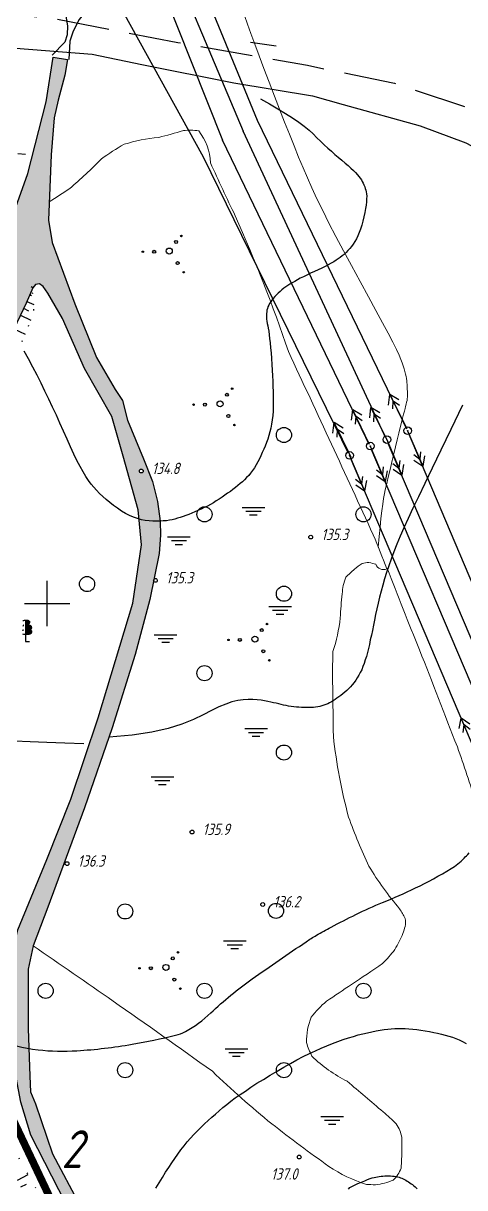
# Model space of a CAD drawing. Header units: millimetres. Extents: x 0 to 841, y 0 to 594.
# Drawn here: x 638.7 to 681, y 351.2 to 463 of the extents above; entities that cross this region are included whole.
import ezdxf
from ezdxf.lldxf.tags import DXFTag

# ---------------------------------------------------------------- set-up
doc = ezdxf.new("R2010")
doc.units = ezdxf.units.MM
doc.set_wipeout_variables(frame=1)
doc.linetypes.add('AHIDDEN4', pattern=[7, 5, -2])
doc.linetypes.add('KONTUR', pattern=[1.5, 0, -1.5])
for name, color, linetype in [('00_доповнення_топоплан', 7, 'Continuous'), ('01_Земельний_відвід', 7, 'Continuous'), ('01_Земельний_відвід_існуючий', 7, 'Continuous'), ('01_Річка', 7, 'Continuous'), ('58', 7, 'Continuous'), ('CONT-MNR', 7, 'Continuous'), ('кресты', 7, 'Continuous'), ('НАДЗЕМКА', 7, 'Continuous'), ('РЕЛЬЕФ', 7, 'Continuous')]:
    doc.layers.add(name, color=color, linetype=linetype)
doc.styles.add('Такие дела', font='GOST_A.TTF', dxfattribs={"oblique": 15})
tags = doc.linetypes.add('New Line8', pattern=[0.5, 0.2, -0.3]).pattern_tags.tags
tags[6:7] = [DXFTag(74, 4), DXFTag(75, 0), DXFTag(340, '0'), DXFTag(46, 1.0), DXFTag(50, 0.0), DXFTag(44, 0.0), DXFTag(45, 0.0)]
tags[4:5] = [DXFTag(74, 4), DXFTag(75, 0), DXFTag(340, '0'), DXFTag(46, 1.0), DXFTag(50, 0.0), DXFTag(44, 0.0), DXFTag(45, 0.0)]

# ---------------------------------------------------------------- blocks, each defined once
blk = doc.blocks.new('115_3')
at = {"color": 0, "linetype": 'Continuous'}
for p, q in [((0, 0), (5.1, 0)), ((3.22, 0.49), (4.1, 0)), ((3.22, -0.49), (4.1, 0)), ((3.91, 0.76), (5.1, 0)), ((3.91, -0.76), (5.1, 0))]:
    blk.add_line(p, q, dxfattribs=at)
blk = doc.blocks.new('108')
at = {"color": 0, "linetype": 'Continuous', "lineweight": 0}
blk.add_wipeout([(0.51, -0.12), (0.52, -0.06), (0.52, -0.01), (0.52, 0.05), (0.51, 0.1), (0.5, 0.15), (0.48, 0.2), (0.45, 0.25), (0.42, 0.3), (0.39, 0.34), (0.35, 0.38), (0.31, 0.42), (0.26, 0.45), (0.22, 0.47), (0.17, 0.49), (0.11, 0.51), (0.06, 0.52), (0.01, 0.52), (-0.05, 0.52), (-0.1, 0.51), (-0.15, 0.5), (-0.21, 0.48), (-0.25, 0.45), (-0.3, 0.42), (-0.34, 0.39), (-0.38, 0.35), (-0.42, 0.31), (-0.45, 0.26), (-0.47, 0.22), (-0.49, 0.17), (-0.51, 0.11), (-0.52, 0.06), (-0.52, 0.01), (-0.52, -0.05), (-0.51, -0.1), (-0.5, -0.15), (-0.48, -0.21), (-0.45, -0.25), (-0.42, -0.3), (-0.39, -0.34), (-0.35, -0.38), (-0.31, -0.42), (-0.27, -0.45), (-0.22, -0.47), (-0.17, -0.49), (-0.12, -0.51), (-0.06, -0.52), (-0.01, -0.52), (0.05, -0.52), (0.1, -0.51), (0.15, -0.5), (0.2, -0.48), (0.25, -0.45), (0.3, -0.42), (0.34, -0.39), (0.38, -0.35), (0.42, -0.31), (0.45, -0.27), (0.47, -0.22), (0.49, -0.17)], dxfattribs=at)
at = {"linetype": 'Continuous'}
h = blk.add_hatch(color=0, dxfattribs=at)
edge = h.paths.add_edge_path()
edge.add_arc((0, 0), 0.0196, 0, 360)
at = {"color": 0, "linetype": 'Continuous'}
for radius in [0.5, 0.0196]:
    blk.add_circle((0, 0), radius, dxfattribs=at)
blk = doc.blocks.new('372')
blk.add_circle((0, 0), 1)
blk = doc.blocks.new('395_2')
at = {"linetype": 'Continuous'}
h = blk.add_hatch(color=0, dxfattribs=at)
h.paths.add_polyline_path([(-3.4, -0.1, 1), (-3.6, -0.1, 1)])
h.paths.add_polyline_path([(-2.2, -0.1, 1), (-1.8, -0.1, 1)])
h.paths.add_polyline_path([(1.1, 1.2, 1), (0.7, 1.2, 1)])
h.paths.add_polyline_path([(1.7, 2, 1), (1.5, 2, 1)])
h.paths.add_polyline_path([(0.9, -1.6, 1), (1.3, -1.6, 1)])
h.paths.add_polyline_path([(2, -2.8, 1), (1.8, -2.8, 1)])
at = {"color": 0, "linetype": 'Continuous'}
for centre, radius in [((1.6, 2), 0.1), ((-3.5, -0.1), 0.1), ((-2, -0.1), 0.2), ((0, 0), 0.4), ((0.9, 1.2), 0.2), ((1.1, -1.6), 0.2), ((1.9, -2.8), 0.1)]:
    blk.add_circle(centre, radius, dxfattribs=at)

msp = doc.modelspace()

# ---------------------------------------------------------------- hatches: boundary and pattern name
at = {"layer": '00_доповнення_топоплан', "linetype": 'Continuous', "lineweight": -3}
h = msp.add_hatch(color=7, dxfattribs=at)
h.dxf.hatch_style = 1
h.paths.add_polyline_path([(639.47, 404.99, 0.052927), (639.46, 405.08, 0.070495), (639.43, 405.16, 0.095991), (639.38, 405.21, 0.063156), (639.32, 405.25, 0.039446), (639.22, 405.28, 0.087595), (639.13, 405.29, -0.167512), (639.08, 405.3, -0.940928), (639.11, 405.35, 0.321731), (639.21, 405.37, 0.059075), (639.25, 405.42, 0.054458), (639.28, 405.49, 0.083272), (639.3, 405.57, 0.144547), (639.28, 405.62, 0.080422), (639.26, 405.64, 0.029237), (639.19, 405.69, 0.063995), (639.11, 405.73, 0.058731), (639.01, 405.74, 0.000244), (638.91, 405.73), (638.91, 404.36, 0.002422), (638.93, 404.36, 0.006023), (639.04, 404.36, 0.007747), (639.12, 404.36, 0.032215), (639.16, 404.36, 0.013123), (639.27, 404.38, 0.062864), (639.37, 404.42, 0.085382), (639.43, 404.46, 0.103109), (639.46, 404.51, 0.054664), (639.49, 404.62, 0.041459), (639.49, 404.69, 0.184526), (639.48, 404.71, 0.197321), (639.43, 404.73, -0.086325), (639.3, 404.76, -0.008895), (639.2, 404.8, -0.039076), (639.18, 404.81, -1.30317), (639.24, 404.87, 0.365625), (639.35, 404.82, 0.044716), (639.4, 404.84, 0.072962), (639.43, 404.87, 0.076092), (639.45, 404.89, 0.053348), (639.46, 404.94, 0.07785)])
at = {"layer": '00_доповнення_топоплан', "linetype": 'Continuous', "lineweight": 50}
h = msp.add_hatch(color=4, dxfattribs=at)
h.paths.add_polyline_path([(618.25, 398.89), (616.51, 396.01), (618.3, 392.72), (619.35, 394.72), (619.81, 395.6)])
h.paths.add_polyline_path([(639.24, 364.6, -0.029448), (637.5, 364.99), (637.67, 363.52), (638.46, 359.46), (639.42, 356.28), (642.77, 349.74), (645.32, 344.64), (650.01, 335.68), (652.64, 330.45), (653.71, 329.12), (654.26, 328.7), (654.4, 328.8), (654.43, 329.16), (654.27, 329.56), (653.79, 330.7), (652.65, 333.39), (651.31, 336.1), (647.78, 342.63), (644.16, 349.52), (641.5, 354.49), (639.86, 359.3), (639.38, 360.45), (639.33, 361.94)])
at = {"layer": '01_Річка', "linetype": 'Continuous', "lineweight": -3, "true_color": 0xf0ffff}
h = msp.add_hatch(color=7, dxfattribs=at)
h.dxf.hatch_style = 1
h.paths.add_polyline_path([(641.46, 441.98), (641.1, 444.13), (641.37, 450.42), (641.65, 453.95), (642.04, 455.64), (642.68, 458.06), (642.92, 459.57), (641.57, 459.79), (640.89, 455.48), (639.12, 448.63), (636.87, 442.24), (633.55, 434.75), (630.3, 426.31), (626.37, 416.18), (623.37, 408.93), (619.55, 401.03), (618.25, 398.89), (619.81, 395.6), (623.98, 403.54), (628.99, 414.42), (632.16, 421.86), (638.96, 436.18), (639.62, 437.65), (639.85, 437.96), (640.23, 438.01), (640.59, 437.75), (641.06, 437.12), (642.44, 434.7), (644.57, 429.9), (647.17, 425.3), (648.28, 421.48), (649.71, 416.34), (650.04, 412.96), (649.19, 407.38), (645.87, 396.35), (643.26, 388.56), (640.95, 382.76), (638.17, 376.01), (637.65, 374.05), (637.26, 369.05), (637.26, 366.97), (637.5, 364.99, 0.029448), (639.24, 364.6), (639.17, 366.52), (639.16, 372.24), (639.65, 374.47), (641.03, 378.18), (644.56, 387.71), (647.23, 395.4), (649.41, 402.44), (650.82, 407.73), (651.73, 412.13), (651.84, 413.9), (651.83, 415.25), (651.58, 417.14), (651.08, 419.03), (650.24, 421.22), (648.68, 424.92), (648.21, 426.81), (647.52, 427.89), (645.71, 430.94), (643.63, 436.09)])
h.paths.add_polyline_path([(650.2, 420.05, -1), (649.83, 420.05, -1)], flags=16)
h = msp.add_hatch(color=7, dxfattribs=at)
h.dxf.hatch_style = 1
h.paths.add_polyline_path([(641.46, 441.98), (641.1, 444.13), (641.37, 450.42), (641.65, 453.95), (642.04, 455.64), (642.68, 458.06), (642.92, 459.57), (641.57, 459.79), (640.89, 455.48), (639.12, 448.63), (636.87, 442.24), (633.55, 434.75), (630.3, 426.31), (626.37, 416.18), (623.37, 408.93), (619.55, 401.03), (618.25, 398.89), (619.81, 395.6), (623.98, 403.54), (628.99, 414.42), (632.16, 421.86), (638.96, 436.18), (639.62, 437.65), (639.85, 437.96), (640.23, 438.01), (640.59, 437.75), (641.06, 437.12), (642.44, 434.7), (644.57, 429.9), (647.17, 425.3), (648.28, 421.48), (649.71, 416.34), (650.04, 412.96), (649.19, 407.38), (645.87, 396.35), (643.26, 388.56), (640.95, 382.76), (638.17, 376.01), (637.65, 374.05), (637.26, 369.05), (637.26, 366.97), (637.5, 364.99, 0.029448), (639.24, 364.6), (639.17, 366.52), (639.16, 372.24), (639.65, 374.47), (641.03, 378.18), (644.56, 387.71), (647.23, 395.4), (649.41, 402.44), (650.82, 407.73), (651.73, 412.13), (651.84, 413.9), (651.83, 415.25), (651.58, 417.14), (651.08, 419.03), (650.24, 421.22), (648.68, 424.92), (648.21, 426.81), (647.52, 427.89), (645.71, 430.94), (643.63, 436.09)])
h.paths.add_polyline_path([(650.2, 420.05, -1), (649.83, 420.05, -1)], flags=16)
h = msp.add_hatch(color=7, dxfattribs=at)
h.dxf.hatch_style = 1
h.paths.add_polyline_path([(618.25, 398.89), (616.51, 396.01), (618.3, 392.72), (619.35, 394.72), (619.81, 395.6)])
h.paths.add_polyline_path([(639.24, 364.6, -0.029448), (637.5, 364.99), (637.67, 363.52), (638.46, 359.46), (639.42, 356.28), (642.77, 349.74), (645.32, 344.64), (650.01, 335.68), (652.64, 330.45), (653.71, 329.12), (654.26, 328.7), (654.4, 328.8), (654.43, 329.16), (654.27, 329.56), (653.79, 330.7), (652.65, 333.39), (651.31, 336.1), (647.78, 342.63), (644.16, 349.52), (641.5, 354.49), (639.86, 359.3), (639.38, 360.45), (639.33, 361.94)])

# ---------------------------------------------------------------- linework, layer by layer
at = {"linetype": 'Continuous', "flags": 128}
for points in [[(710.22, 310.84), (699.64, 342.98), (693.85, 367.12), (687.95, 394.77), (675.56, 423.94), (661.16, 453.71)], [(706.26, 309.89), (695.89, 341.93), (690.06, 366.26), (684.23, 393.6), (671.99, 422.41), (657.79, 451.82)], [(708.14, 310.39), (697.54, 342.39), (691.72, 366.64), (685.86, 394.11), (673.55, 423.08), (659.78, 452.69)], [(704.41, 309.25), (693.8, 341.34), (687.93, 365.78), (682.14, 392.94), (669.98, 421.55), (655.99, 450.17)]]:
    msp.add_lwpolyline(points, dxfattribs=at)
at = {"layer": '00_доповнення_топоплан', "color": 7, "linetype": 'Continuous', "lineweight": -3}
for p, q in [((639.62, 437.65), (639.46, 437.72)), ((639.03, 436.32), (639.69, 436.03)), ((638.41, 435.01), (639.41, 434.53)), ((637.78, 433.7), (638.88, 433.18)), ((638.13, 351.97), (639.17, 352.5))]:
    msp.add_line(p, q, dxfattribs=at)
at = {"layer": '00_доповнення_топоплан', "linetype": 'Continuous'}
for p, q in [((639.33, 436.99), (639.49, 436.91)), ((638.72, 435.67), (639.2, 435.44)), ((638.46, 351.32), (638.99, 351.59))]:
    msp.add_line(p, q, dxfattribs=at)
at = {"layer": '00_доповнення_топоплан', "color": 3}
for p, q in [((659.68, 416.56), (661.86, 416.56)), ((660.05, 416.2), (661.5, 416.2)), ((660.41, 415.83), (661.13, 415.83)), ((652.53, 413.74), (654.71, 413.74)), ((652.9, 413.38), (654.35, 413.38)), ((653.26, 413.01), (653.98, 413.01)), ((662.25, 407.05), (664.42, 407.05)), ((662.61, 406.68), (664.06, 406.68)), ((662.97, 406.32), (663.7, 406.32)), ((651.26, 404.34), (653.43, 404.34)), ((651.62, 403.98), (653.07, 403.98)), ((651.98, 403.61), (652.71, 403.61)), ((659.94, 395.32), (662.12, 395.32)), ((660.3, 394.96), (661.75, 394.96)), ((660.66, 394.6), (661.39, 394.6)), ((650.95, 390.69), (653.12, 390.69)), ((651.31, 390.33), (652.76, 390.33)), ((651.67, 389.97), (652.4, 389.97)), ((657.9, 374.94), (660.07, 374.94)), ((658.26, 374.57), (659.71, 374.57)), ((658.62, 374.21), (659.35, 374.21)), ((658.05, 364.59), (660.23, 364.59)), ((658.42, 364.23), (659.87, 364.23)), ((658.78, 363.87), (659.51, 363.87)), ((667.24, 358.08), (669.42, 358.08)), ((667.6, 357.72), (669.06, 357.72)), ((667.97, 357.35), (668.69, 357.35))]:
    msp.add_line(p, q, dxfattribs=at)
at = {"layer": '00_доповнення_топоплан', "color": 7, "linetype": 'Continuous', "lineweight": -3, "flags": 128}
for points in [[(642.55, 465.43), (642.84, 463.33), (642.93, 462.79), (642.89, 461.94), (642.68, 461.23), (641.47, 459.98)], [(644.79, 464.33), (644.04, 463.39), (643.48, 462.29), (643.16, 461.32), (643.05, 459.55)], [(660.48, 461.21), (662.97, 460.87)], [(636.87, 442.24), (639.12, 448.63), (640.89, 455.48), (641.57, 459.79), (642.92, 459.57), (642.68, 458.06), (642.04, 455.64), (641.65, 453.95), (641.37, 450.42), (641.1, 444.13), (641.46, 441.98), (643.63, 436.09), (645.71, 430.94), (647.52, 427.89), (648.21, 426.81), (648.68, 424.92), (650.24, 421.22), (651.08, 419.03), (651.58, 417.14), (651.83, 415.25), (651.84, 413.9), (651.73, 412.13), (650.82, 407.73), (649.41, 402.44), (647.23, 395.4), (644.56, 387.71), (641.03, 378.18), (639.65, 374.47), (639.16, 372.24), (639.17, 366.52), (639.33, 361.94), (639.38, 360.45), (639.86, 359.3), (641.5, 354.49), (644.16, 349.52)], [(639.62, 437.65), (638.96, 436.18), (632.16, 421.86), (628.99, 414.42), (623.98, 403.54), (619.35, 394.72)], [(642.77, 349.74), (639.42, 356.28), (638.46, 359.46), (637.67, 363.52), (637.26, 366.97), (637.26, 369.05), (637.65, 374.05), (638.17, 376.01), (640.95, 382.76), (643.26, 388.56), (645.87, 396.35), (649.19, 407.38), (650.04, 412.96), (649.71, 416.34), (648.28, 421.48), (647.17, 425.3), (644.57, 429.9), (642.44, 434.7), (641.06, 437.12), (640.59, 437.75), (640.23, 438.01), (639.85, 437.96), (639.62, 437.65)], [(638.91, 405.73), (638.91, 403.68), (639.29, 403.68)]]:
    msp.add_lwpolyline(points, dxfattribs=at)
at = {"layer": '00_доповнення_топоплан', "color": 7, "linetype": 'AHIDDEN4', "flags": 128}
msp.add_lwpolyline([(628.07, 465), (641.68, 463.48), (653.52, 461.19), (665.97, 459), (674.32, 457.28), (682.35, 454.61), (688.75, 451.06), (691.87, 448.57)], dxfattribs=at)
at = {"layer": '00_доповнення_топоплан', "lineweight": 15}
msp.add_lwpolyline([(608.62, 463.76), (623.68, 462.44), (636.32, 460.76), (645.3, 460.07), (650.06, 459.09), (658.89, 457.31), (666.43, 456.07), (669.38, 455.25), (676.78, 453.18), (681.14, 451.56), (686.28, 448.83), (689.71, 446.61)], dxfattribs=at)
at = {"layer": '00_доповнення_топоплан', "color": 30, "linetype": 'Continuous'}
for points in [[(638.18, 450.52), (638.89, 450.47)], [(637.85, 394.15), (639.35, 394.09), (640.95, 394.03), (642.67, 393.95), (644.51, 393.88)], [(651.41, 351.19), (651.73, 351.73), (652.04, 352.24), (652.34, 352.73), (652.64, 353.2), (652.93, 353.64), (653.22, 354.06), (653.51, 354.48), (653.81, 354.88), (654.12, 355.26), (654.43, 355.64), (654.75, 356.01), (655.07, 356.36), (655.4, 356.7), (655.74, 357.04), (656.08, 357.37), (656.42, 357.69), (656.77, 358.01), (657.12, 358.32), (657.48, 358.63), (657.85, 358.94), (658.21, 359.24), (658.6, 359.54), (659.03, 359.86), (659.49, 360.19), (660, 360.53), (660.53, 360.89), (661.11, 361.27), (661.73, 361.65), (662.38, 362.06), (663.04, 362.45), (663.69, 362.83), (664.32, 363.18), (664.94, 363.52), (665.55, 363.83), (666.14, 364.12), (666.72, 364.39), (667.28, 364.64), (667.83, 364.87), (668.36, 365.08), (668.88, 365.28), (669.39, 365.46), (669.88, 365.62), (670.36, 365.77), (670.83, 365.91), (671.28, 366.02), (671.72, 366.13), (672.14, 366.22), (672.54, 366.3), (672.93, 366.37), (673.31, 366.42), (673.66, 366.47), (674, 366.51), (674.33, 366.53), (674.65, 366.54), (674.99, 366.54), (675.34, 366.53), (675.7, 366.51), (676.07, 366.47), (676.46, 366.43), (676.85, 366.37), (677.26, 366.31), (677.67, 366.23), (678.07, 366.15), (678.45, 366.07), (678.83, 365.98), (679.18, 365.88), (679.53, 365.79), (679.86, 365.69), (680.18, 365.58), (680.51, 365.45), (680.84, 365.29), (681.19, 365.09)], [(670.01, 351.28), (670.42, 351.47), (670.8, 351.64), (671.14, 351.79), (671.45, 351.92), (671.72, 352.03), (671.97, 352.12), (672.18, 352.19), (672.35, 352.24), (672.51, 352.27), (672.68, 352.3), (672.85, 352.33), (673.02, 352.35), (673.2, 352.36), (673.38, 352.38), (673.57, 352.38), (673.75, 352.39), (673.94, 352.38), (674.12, 352.37), (674.29, 352.35), (674.45, 352.33), (674.6, 352.3), (674.75, 352.26), (674.89, 352.21), (675.02, 352.16), (675.14, 352.1), (675.27, 352.03), (675.4, 351.97), (675.53, 351.89), (675.66, 351.81), (675.79, 351.72), (675.92, 351.63), (676.05, 351.54), (676.18, 351.44), (676.3, 351.34), (676.4, 351.25), (676.5, 351.15)], [(669.9, 351.1), (670.01, 351.28)]]:
    msp.add_lwpolyline(points, dxfattribs=at)
at = {"layer": '00_доповнення_топоплан', "linetype": 'KONTUR', "flags": 128}
msp.add_lwpolyline([(620.17, 393.48), (623.25, 398.81), (626.88, 405.35), (628.74, 409.5), (629.72, 412.23), (633.28, 420.39), (635.88, 426.24), (638.94, 433.32), (639.7, 435.27), (639.67, 436.75), (639.52, 437.42)], dxfattribs=at)
at = {"layer": '00_доповнення_топоплан', "linetype": 'New Line8', "lineweight": 15}
msp.add_lwpolyline([(673.6, 410.73, 0.00665), (676.72, 402.87, -0.0002), (680.34, 393.56, -0.009501), (682.13, 388.21, -0.022518), (684.24, 378.12, 0.000221), (689.78, 354.3, -0.001082), (693.92, 336.44, 0.029125), (699.06, 321.55, -0.000671), (701.85, 313.19, -0.019166), (703.12, 308.21, 0.021264), (703.57, 306.69, -0.239083), (702.79, 305.82, -0.116197), (699.95, 305.16)], format="xyb", dxfattribs=at)
at = {"layer": '00_доповнення_топоплан', "color": 7, "linetype": 'Continuous', "lineweight": -3, "flags": 128}
for points in [[(638.66, 405.69, -0.000205), (638.81, 405.72, -0.000325), (638.9, 405.73, -0.000268), (639.01, 405.74)], [(638.62, 404.77, -0.036026), (638.7, 404.76), (638.7, 404.76, -0.039126), (638.61, 404.8, -0.044778)], [(639.01, 405.74, -0.058731), (639.11, 405.73, -0.063995), (639.19, 405.69, -0.029237), (639.26, 405.64, -0.080422), (639.28, 405.62, -0.144547), (639.3, 405.57, -0.083272), (639.28, 405.49, -0.054458), (639.25, 405.42, -0.059075), (639.21, 405.37, -0.321731), (639.11, 405.35, 0.940928), (639.08, 405.3, 0.167512), (639.13, 405.29, -0.087595), (639.22, 405.28, -0.039446), (639.32, 405.25, -0.063156), (639.38, 405.21, -0.095991), (639.43, 405.16, -0.070495), (639.46, 405.08, -0.052927), (639.47, 404.99, -0.07785), (639.46, 404.94, -0.053348), (639.45, 404.89, -0.076092), (639.43, 404.87, -0.072962), (639.4, 404.84, -0.044716), (639.35, 404.82, -0.365625), (639.24, 404.87, 1.30317), (639.18, 404.81, 0.039076), (639.2, 404.8, 0.008895), (639.3, 404.76, 0.086325), (639.43, 404.73, -0.197321), (639.48, 404.71, -0.184526), (639.49, 404.69, -0.041459), (639.49, 404.62, -0.054664), (639.46, 404.51, -0.103109), (639.43, 404.46, -0.085382), (639.37, 404.42, -0.062864), (639.27, 404.38, -0.013123), (639.16, 404.36, -0.032215), (639.12, 404.36, -0.007747), (639.04, 404.36, -0.006023), (638.93, 404.36, -0.009714), (638.85, 404.36, -0.004185), (638.65, 404.38, -0.037546)], [(638.65, 405.19, 0.407049), (638.7, 405.21, 0.573429), (638.67, 405.25, -0.268376)]]:
    msp.add_lwpolyline(points, format="xyb", dxfattribs=at)
at = {"layer": '00_доповнення_топоплан', "color": 30, "linetype": 'Continuous'}
msp.add_lwpolyline([(636.01, 365.51, 0.07015), (640.11, 364.48, 0.040978), (643.83, 364.4, 0.028426), (649.14, 365.02, 0.015932), (653.3, 365.88, 0.067565), (654.24, 366.24, 0.063248), (656.67, 368.02, -0.036836), (660.66, 371.29, -0.00333), (665.83, 374.86, -0.017824), (666.82, 375.48, -0.010303), (668.23, 376.26, -0.006257), (670.6, 377.48, -0.01953), (673.17, 378.63, 0.015944), (676.32, 380.02, 0.025871), (679.74, 381.88, 0.063566), (680.98, 382.87, 0.007526), (681.46, 383.38, 0.003376)], format="xyb", dxfattribs=at)
at = {"layer": '00_доповнення_топоплан', "color": 7, "linetype": 'Continuous'}
for centre in [(650.01, 420.05), (666.27, 413.71), (651.37, 409.55), (654.88, 385.39), (642.89, 382.36), (661.66, 378.44), (665.17, 354.19)]:
    msp.add_circle(centre, 0.181, dxfattribs=at)
at = {"layer": '01_Земельний_відвід_існуючий', "color": 2, "linetype": 'Continuous', "lineweight": 50, "const_width": 0.726}
msp.add_lwpolyline([(586.61, 465.78), (654.87, 321.49), (658.21, 318.09), (665.44, 311.87), (696.59, 310.44), (695.44, 280.54), (707.44, 280.36), (716.94, 271.42), (718.9, 250.68), (724.88, 239.64), (735.49, 242.5), (740.43, 224.02), (748.54, 222.21), (749.97, 222.46), (750.06, 220.65), (784.28, 225.88), (836, 237.26)], dxfattribs=at)
at = {"layer": '58', "color": 3}
for p, q in [((659.68, 416.56), (661.86, 416.56)), ((660.05, 416.2), (661.5, 416.2)), ((660.41, 415.83), (661.13, 415.83)), ((662.25, 407.05), (664.42, 407.05)), ((662.61, 406.68), (664.06, 406.68)), ((662.97, 406.32), (663.7, 406.32)), ((651.26, 404.34), (653.43, 404.34)), ((651.62, 403.98), (653.07, 403.98)), ((651.98, 403.61), (652.71, 403.61)), ((659.94, 395.32), (662.12, 395.32)), ((660.3, 394.96), (661.75, 394.96)), ((660.66, 394.6), (661.39, 394.6)), ((650.95, 390.69), (653.12, 390.69)), ((651.31, 390.33), (652.76, 390.33)), ((651.67, 389.97), (652.4, 389.97)), ((658.05, 364.59), (660.23, 364.59)), ((658.42, 364.23), (659.87, 364.23)), ((658.78, 363.87), (659.51, 363.87)), ((667.24, 358.08), (669.42, 358.08)), ((667.6, 357.72), (669.06, 357.72)), ((667.97, 357.35), (668.69, 357.35))]:
    msp.add_line(p, q, dxfattribs=at)
at = {"layer": 'CONT-MNR', "color": 30, "linetype": 'Continuous', "flags": 128}
for points in [[(661.44, 455.77), (662.32, 455.29), (663.13, 454.83), (663.86, 454.39), (664.53, 453.96), (665.13, 453.54), (665.65, 453.15), (666.11, 452.77), (666.5, 452.41), (666.86, 452.05), (667.21, 451.71), (667.56, 451.38), (667.9, 451.06), (668.25, 450.75), (668.59, 450.45), (668.92, 450.17), (669.26, 449.89), (669.58, 449.62), (669.87, 449.37), (670.13, 449.13), (670.37, 448.91), (670.57, 448.7), (670.75, 448.5), (670.9, 448.32), (671.02, 448.16), (671.13, 448), (671.22, 447.84), (671.31, 447.68), (671.38, 447.52), (671.45, 447.35), (671.51, 447.18), (671.56, 447.01), (671.6, 446.84), (671.63, 446.66), (671.64, 446.44), (671.63, 446.19), (671.61, 445.9), (671.58, 445.59), (671.52, 445.24), (671.45, 444.86), (671.37, 444.45), (671.27, 444.04), (671.16, 443.65), (671.04, 443.28), (670.92, 442.94), (670.79, 442.63), (670.65, 442.34), (670.5, 442.08), (670.34, 441.84), (670.18, 441.62), (670.01, 441.41), (669.84, 441.21), (669.67, 441.03), (669.49, 440.85), (669.3, 440.7), (669.11, 440.55), (668.92, 440.41), (668.71, 440.28), (668.48, 440.14), (668.23, 440), (667.95, 439.85), (667.65, 439.7), (667.33, 439.54), (666.99, 439.37), (666.62, 439.2), (666.25, 439.03), (665.9, 438.86), (665.58, 438.7), (665.27, 438.55), (664.99, 438.4), (664.73, 438.26), (664.5, 438.13), (664.28, 438), (664.08, 437.87), (663.88, 437.73), (663.69, 437.59), (663.51, 437.45), (663.33, 437.29), (663.16, 437.13), (662.99, 436.97), (662.83, 436.8), (662.68, 436.62), (662.55, 436.45), (662.43, 436.29), (662.33, 436.12), (662.24, 435.96), (662.17, 435.8), (662.11, 435.65), (662.07, 435.5), (662.05, 435.34), (662.03, 435.18), (662.03, 435), (662.03, 434.82), (662.04, 434.63), (662.07, 434.43), (662.1, 434.22), (662.14, 434), (662.19, 433.76), (662.24, 433.47), (662.28, 433.14), (662.33, 432.77), (662.37, 432.35), (662.42, 431.89), (662.46, 431.39), (662.5, 430.85), (662.54, 430.29), (662.57, 429.74), (662.6, 429.2), (662.63, 428.68), (662.65, 428.17), (662.66, 427.67), (662.67, 427.18), (662.68, 426.7), (662.68, 426.24), (662.66, 425.8), (662.63, 425.37), (662.58, 424.95), (662.52, 424.55), (662.44, 424.17), (662.35, 423.8), (662.25, 423.45), (662.14, 423.11), (662.02, 422.78), (661.89, 422.45), (661.76, 422.14), (661.62, 421.82), (661.48, 421.51), (661.34, 421.21), (661.18, 420.92), (661.02, 420.64), (660.86, 420.37), (660.68, 420.11), (660.5, 419.86), (660.32, 419.63), (660.12, 419.42), (659.92, 419.21), (659.72, 419.02), (659.5, 418.84), (659.28, 418.66), (659.05, 418.47), (658.81, 418.29), (658.56, 418.1), (658.3, 417.92), (658.04, 417.73), (657.77, 417.54), (657.49, 417.36), (657.21, 417.18), (656.93, 417.01), (656.64, 416.85), (656.35, 416.69), (656.05, 416.54), (655.76, 416.4), (655.45, 416.26), (655.15, 416.13), (654.86, 416.01), (654.57, 415.89), (654.29, 415.79), (654.02, 415.69), (653.75, 415.6), (653.49, 415.52), (653.24, 415.44), (652.98, 415.38), (652.71, 415.32), (652.42, 415.28), (652.12, 415.26), (651.8, 415.24), (651.47, 415.23), (651.12, 415.24), (650.76, 415.26), (650.39, 415.3), (650.02, 415.38), (649.64, 415.48), (649.26, 415.61), (648.88, 415.78), (648.5, 415.98), (648.11, 416.21), (647.72, 416.47), (647.34, 416.75), (646.98, 417.03), (646.63, 417.32), (646.31, 417.61), (646, 417.9), (645.71, 418.2), (645.45, 418.49), (645.2, 418.8), (644.95, 419.13), (644.69, 419.53), (644.42, 419.98), (644.14, 420.49), (643.84, 421.05), (643.54, 421.68), (643.22, 422.37), (642.89, 423.11), (642.55, 423.88), (642.21, 424.65), (641.86, 425.42), (641.5, 426.19), (641.14, 426.95), (640.77, 427.72), (640.4, 428.48), (640.02, 429.24), (639.62, 430.02), (639.18, 430.83), (638.76, 431.55)], [(638.18, 450.52), (638.89, 450.47)], [(680.84, 426.37), (679.73, 424.05), (678.77, 422.05), (677.94, 420.32), (677.23, 418.85), (676.61, 417.57), (676.08, 416.47), (675.62, 415.49), (675.22, 414.61), (674.86, 413.79), (674.54, 413.02), (674.25, 412.29), (673.99, 411.6), (673.76, 410.94), (673.55, 410.31), (673.36, 409.69), (673.19, 409.09), (673.03, 408.51), (672.88, 407.93), (672.75, 407.36), (672.62, 406.81), (672.5, 406.27), (672.39, 405.74), (672.29, 405.24), (672.19, 404.75), (672.09, 404.28), (671.99, 403.84), (671.9, 403.41), (671.81, 403.01), (671.71, 402.62), (671.61, 402.25), (671.51, 401.91), (671.4, 401.58), (671.28, 401.27), (671.16, 400.97), (671.02, 400.7), (670.89, 400.44), (670.74, 400.19), (670.59, 399.96), (670.43, 399.74), (670.26, 399.53), (670.08, 399.34), (669.9, 399.15), (669.72, 398.97), (669.53, 398.81), (669.35, 398.65), (669.16, 398.5), (668.97, 398.37), (668.79, 398.24), (668.61, 398.11), (668.43, 398), (668.26, 397.9), (668.08, 397.8), (667.9, 397.71), (667.72, 397.64), (667.54, 397.57), (667.35, 397.51), (667.15, 397.46), (666.95, 397.42), (666.74, 397.39), (666.53, 397.36), (666.31, 397.35), (666.08, 397.34), (665.85, 397.34), (665.62, 397.34), (665.38, 397.35), (665.13, 397.37), (664.89, 397.39), (664.64, 397.42), (664.4, 397.45), (664.15, 397.49), (663.91, 397.53), (663.67, 397.58), (663.43, 397.64), (663.2, 397.69), (662.95, 397.75), (662.7, 397.81), (662.44, 397.87), (662.15, 397.93), (661.84, 397.99), (661.5, 398.04), (661.13, 398.09), (660.73, 398.12), (660.28, 398.12), (659.8, 398.09), (659.28, 398.02), (658.71, 397.88), (658.11, 397.68), (657.45, 397.41), (656.74, 397.06), (655.94, 396.65), (655.01, 396.2), (653.91, 395.76), (652.59, 395.34), (651.02, 394.97), (649.14, 394.68), (646.92, 394.5)], [(637.85, 394.15), (639.35, 394.09), (640.95, 394.03), (642.67, 393.95), (644.51, 393.88)], [(651.41, 351.19), (651.73, 351.73), (652.04, 352.24), (652.34, 352.73), (652.64, 353.2), (652.93, 353.64), (653.22, 354.06), (653.51, 354.48), (653.81, 354.88), (654.12, 355.26), (654.43, 355.64), (654.75, 356.01), (655.07, 356.36), (655.4, 356.7), (655.74, 357.04), (656.08, 357.37), (656.42, 357.69), (656.77, 358.01), (657.12, 358.32), (657.48, 358.63), (657.85, 358.94), (658.21, 359.24), (658.6, 359.54), (659.03, 359.86), (659.49, 360.19), (660, 360.53), (660.53, 360.89), (661.11, 361.27), (661.73, 361.65), (662.38, 362.06), (663.04, 362.45), (663.69, 362.83), (664.32, 363.18), (664.94, 363.52), (665.55, 363.83), (666.14, 364.12), (666.72, 364.39), (667.28, 364.64), (667.83, 364.87), (668.36, 365.08), (668.88, 365.28), (669.39, 365.46), (669.88, 365.62), (670.36, 365.77), (670.83, 365.91), (671.28, 366.02), (671.72, 366.13), (672.14, 366.22), (672.54, 366.3), (672.93, 366.37), (673.31, 366.42), (673.66, 366.47), (674, 366.51), (674.33, 366.53), (674.65, 366.54), (674.99, 366.54), (675.34, 366.53), (675.7, 366.51), (676.07, 366.47), (676.46, 366.43), (676.85, 366.37), (677.26, 366.31), (677.67, 366.23), (678.07, 366.15), (678.45, 366.07), (678.83, 365.98), (679.18, 365.88), (679.53, 365.79), (679.86, 365.69), (680.18, 365.58), (680.51, 365.45), (680.84, 365.29), (681.19, 365.09)]]:
    msp.add_lwpolyline(points, dxfattribs=at)
at = {"layer": 'CONT-MNR', "color": 30, "linetype": 'Continuous'}
msp.add_lwpolyline([(636.01, 365.51, 0.07015), (640.11, 364.48, 0.040978), (643.83, 364.4, 0.028426), (649.14, 365.02, 0.015932), (653.3, 365.88, 0.067565), (654.24, 366.24, 0.063248), (656.67, 368.02, -0.036836), (660.66, 371.29, -0.00333), (665.83, 374.86, -0.017824), (666.82, 375.48, -0.010303), (668.23, 376.26, -0.006257), (670.6, 377.48, -0.01953), (673.17, 378.63, 0.015944), (676.32, 380.02, 0.025871), (679.74, 381.88, 0.063566), (680.98, 382.87, 0.007526), (681.46, 383.38, 0.003376)], format="xyb", dxfattribs=at)
at = {"layer": 'кресты', "color": 3, "linetype": 'Continuous'}
for p, q in [((640.97, 405.16), (640.97, 409.52)), ((640.97, 405.16), (640.97, 409.52)), ((638.79, 407.34), (643.15, 407.34)), ((638.79, 407.34), (643.15, 407.34))]:
    msp.add_line(p, q, dxfattribs=at)
at = {"layer": 'НАДЗЕМКА', "color": 7}
for points in [[(655.99, 450.17), (642.89, 473.91), (618.89, 493.72), (598.15, 510.87), (577.88, 528.03), (557.87, 544.7), (535.54, 563.18), (519.08, 577.1)], [(703.08, 558.83), (685.5, 529.83), (669.1, 503.16), (650.93, 473.71), (659.78, 452.69)], [(661.16, 453.71), (653.08, 473.43), (671.25, 502.34), (687.82, 528.39), (705.93, 557.53)], [(648.97, 474.03), (657.79, 451.82)]]:
    msp.add_lwpolyline(points, dxfattribs=at)
at = {"layer": 'НАДЗЕМКА', "color": 0, "linetype": 'Continuous'}
for points in [[(642.55, 465.43), (642.84, 463.33), (642.93, 462.79), (642.89, 461.94), (642.68, 461.23), (641.47, 459.98)], [(644.79, 464.33), (644.04, 463.39), (643.48, 462.29), (643.16, 461.32), (643.05, 459.55)], [(608.62, 463.76), (623.68, 462.44), (636.32, 460.76), (645.3, 460.07), (650.06, 459.09), (658.89, 457.31), (666.43, 456.07), (669.38, 455.25), (676.78, 453.18), (681.14, 451.56), (686.28, 448.83), (689.71, 446.61)], [(636.87, 442.24), (639.12, 448.63), (640.89, 455.48), (641.57, 459.79), (642.92, 459.57), (642.68, 458.06), (642.04, 455.64), (641.65, 453.95), (641.37, 450.42), (641.1, 444.13), (641.46, 441.98), (643.63, 436.09), (645.71, 430.94), (647.52, 427.89), (648.21, 426.81), (648.68, 424.92), (650.24, 421.22), (651.08, 419.03), (651.58, 417.14), (651.83, 415.25), (651.84, 413.9), (651.73, 412.13), (650.82, 407.73), (649.41, 402.44), (647.23, 395.4), (644.56, 387.71), (641.03, 378.18), (639.65, 374.47), (639.16, 372.24), (639.17, 366.52), (639.33, 361.94), (639.38, 360.45), (639.86, 359.3), (641.5, 354.49), (644.16, 349.52)], [(639.62, 437.65), (638.96, 436.18), (632.16, 421.86), (628.99, 414.42), (623.98, 403.54), (619.35, 394.72)], [(642.77, 349.74), (639.42, 356.28), (638.46, 359.46), (637.67, 363.52), (637.26, 366.97), (637.26, 369.05), (637.65, 374.05), (638.17, 376.01), (640.95, 382.76), (643.26, 388.56), (645.87, 396.35), (649.19, 407.38), (650.04, 412.96), (649.71, 416.34), (648.28, 421.48), (647.17, 425.3), (644.57, 429.9), (642.44, 434.7), (641.06, 437.12), (640.59, 437.75), (640.23, 438.01), (639.85, 437.96), (639.62, 437.65)]]:
    msp.add_lwpolyline(points, dxfattribs=at)
at = {"layer": 'РЕЛЬЕФ'}
for p, q in [((639.03, 436.32), (639.69, 436.03)), ((639.33, 436.99), (639.49, 436.91)), ((638.41, 435.01), (639.41, 434.53)), ((638.72, 435.67), (639.2, 435.44)), ((637.78, 433.7), (638.88, 433.18))]:
    msp.add_line(p, q, dxfattribs=at)
at = {"layer": 'РЕЛЬЕФ', "linetype": 'KONTUR', "flags": 128}
for points in [[(719.08, 250.4), (719.12, 252.04), (719.15, 256.53), (719.07, 260.51), (718.9, 263.95), (718.65, 266.85), (718.34, 269.17), (718.05, 270.64), (717.76, 271.44), (717.36, 272.25), (716.82, 273.07), (716.13, 273.92), (715.23, 274.85), (713.89, 276.22), (713.42, 276.92), (713.13, 277.54), (712.38, 279.26), (712.03, 279.71), (711.65, 280.03), (710.95, 280.44), (710.08, 280.81), (708.86, 281.2), (705.78, 282.15), (704.28, 282.76), (703.03, 283.38), (702.04, 283.99), (701.22, 284.62), (700.41, 285.38), (699.72, 286.17), (699.58, 286.44), (699.39, 287.12), (699.24, 288.08), (699.17, 289.26), (699.16, 291.38), (699.28, 295.03), (699.57, 300.83), (700.08, 306.65), (700.11, 308.58), (700.15, 309.88), (700.06, 310.36), (699.82, 310.97), (699.49, 311.5), (699.08, 311.95), (698.58, 312.35), (697.97, 312.69), (697.22, 312.99), (696.28, 313.24), (695.07, 313.43), (693.17, 313.62), (690.35, 313.92), (685.52, 314.45), (684.31, 314.78), (683.46, 315.53), (682.11, 316.32), (680.74, 316.59), (677.25, 316.88), (673.23, 317.09), (670.41, 317.17), (668.54, 317.23), (667.58, 317.35), (666.5, 317.66), (664.52, 318.73), (661.7, 321.19), (659.41, 323.83), (657.89, 325.66), (656.04, 327.03), (652.92, 329.64), (648.7, 334.53), (645.37, 341.58), (641.45, 348.42), (638.21, 354.21), (633.62, 363.19), (629.26, 371.78), (623.01, 384.05), (616.51, 396.01), (610.85, 407.89), (606.1, 417.5), (597.87, 433.56), (587.04, 455.06), (583.33, 462.53), (583.02, 463.51), (583.59, 464.35), (584.47, 464.82), (585.74, 464.94), (587.53, 464.71), (589.43, 464.14), (595.55, 463.49), (597.84, 463.69), (599.24, 464.04)], [(620.17, 393.48), (623.25, 398.81), (626.88, 405.35), (628.74, 409.5), (629.72, 412.23), (633.28, 420.39), (635.88, 426.24), (638.94, 433.32), (639.7, 435.27), (639.67, 436.75), (639.52, 437.42)]]:
    msp.add_lwpolyline(points, dxfattribs=at)

# ---------------------------------------------------------------- block references
at = {"color": 7, "xscale": 0.7259999999999996, "yscale": 0.7259999999999996, "zscale": 0.7259999999999996, "rotation": 113.0619423474134}
msp.add_blockref('115_3', (682.15, 392.93), dxfattribs=at)
at = {"color": 0, "linetype": 'Continuous', "xscale": 0.7260000000000001, "yscale": 0.7260000000000001, "zscale": 0.7260000000000001}
msp.add_blockref('372', (662.94, 377.82), dxfattribs=at)
at = {"layer": '00_доповнення_топоплан', "color": 7, "xscale": 0.7260000000000001, "yscale": 0.7260000000000001, "zscale": 0.7260000000000001}
for p in [(652.7, 441.17), (657.57, 426.5), (660.92, 403.91), (652.38, 372.39)]:
    msp.add_blockref('395_2', p, dxfattribs=at)
at = {"layer": '00_доповнення_топоплан', "color": 0, "linetype": 'Continuous', "xscale": 0.7260000000000001, "yscale": 0.7260000000000001, "zscale": 0.7260000000000001}
for p in [(663.7, 423.51), (656.08, 415.89), (671.33, 415.89), (644.81, 409.2), (663.7, 408.27), (656.08, 400.64), (663.7, 393.02), (648.46, 377.77), (640.83, 370.15), (656.08, 370.15), (671.33, 370.15), (648.46, 362.53), (663.7, 362.53)]:
    msp.add_blockref('372', p, dxfattribs=at)

# ---------------------------------------------------------------- texts
at = {"layer": '00_доповнення_топоплан', "color": 7, "linetype": 'Continuous', "style": 'Такие дела', "oblique": 15}
for s, p in [('134.8', (651.04, 419.76)), ('135.3', (667.29, 413.42)), ('135.3', (652.4, 409.26)), ('135.9', (655.91, 385.11)), ('136.3', (643.92, 382.07)), ('136.2', (662.69, 378.16)), ('137.0', (662.47, 352.02))]:
    msp.add_text(s, height=1.089, dxfattribs=at).set_placement(p)
at = {"layer": '01_Земельний_відвід', "linetype": 'Continuous', "lineweight": 50, "style": 'Такие дела', "oblique": 15}
msp.add_text('2', height=3.63, dxfattribs=at).set_placement((642.34, 353.13))

# ---------------------------------------------------------------- next in the draw order: block references
at = {"color": 7, "xscale": 0.7260000000000001, "yscale": 0.7260000000000001, "zscale": 0.7260000000000001, "rotation": 86.95678124529925}
msp.add_blockref('108', (670, 421.55), dxfattribs=at)

# ---------------------------------------------------------------- next in the draw order: block references
at = {"color": 7}
for p, xscale, yscale, zscale, rotation in [((670.14, 421.37), 0.7259999999999991, 0.7259999999999991, 0.7259999999999991, 115.9709906696547), ((669.99, 421.55), 0.726, 0.726, 0.726, 293.019382214884)]:
    msp.add_blockref('115_3', p, dxfattribs=dict(at, xscale=xscale, yscale=yscale, zscale=zscale, rotation=rotation))

# ---------------------------------------------------------------- next in the draw order: block references
at = {"color": 7, "xscale": 0.7260000000000001, "yscale": 0.7260000000000001, "zscale": 0.7260000000000001, "rotation": 86.95678124529925}
msp.add_blockref('108', (671.99, 422.45), dxfattribs=at)

# ---------------------------------------------------------------- next in the draw order: linework, layer by layer
at = {"layer": '00_доповнення_топоплан', "color": 30, "linetype": 'Continuous'}
msp.add_lwpolyline([(661.44, 455.77), (662.32, 455.29), (663.13, 454.83), (663.86, 454.39), (664.53, 453.96), (665.13, 453.54), (665.65, 453.15), (666.11, 452.77), (666.5, 452.41), (666.86, 452.05), (667.21, 451.71), (667.56, 451.38), (667.9, 451.06), (668.25, 450.75), (668.59, 450.45), (668.92, 450.17), (669.26, 449.89), (669.58, 449.62), (669.87, 449.37), (670.13, 449.13), (670.37, 448.91), (670.57, 448.7), (670.75, 448.5), (670.9, 448.32), (671.02, 448.16), (671.13, 448), (671.22, 447.84), (671.31, 447.68), (671.38, 447.52), (671.45, 447.35), (671.51, 447.18), (671.56, 447.01), (671.6, 446.84), (671.63, 446.66), (671.64, 446.44), (671.63, 446.19), (671.61, 445.9), (671.58, 445.59), (671.52, 445.24), (671.45, 444.86), (671.37, 444.45), (671.27, 444.04), (671.16, 443.65), (671.04, 443.28), (670.92, 442.94), (670.79, 442.63), (670.65, 442.34), (670.5, 442.08), (670.34, 441.84), (670.18, 441.62), (670.01, 441.41), (669.84, 441.21), (669.67, 441.03), (669.49, 440.85), (669.3, 440.7), (669.11, 440.55), (668.92, 440.41), (668.71, 440.28), (668.48, 440.14), (668.23, 440), (667.95, 439.85), (667.65, 439.7), (667.33, 439.54), (666.99, 439.37), (666.62, 439.2), (666.25, 439.03), (665.9, 438.86), (665.58, 438.7), (665.27, 438.55), (664.99, 438.4), (664.73, 438.26), (664.5, 438.13), (664.28, 438), (664.08, 437.87), (663.88, 437.73), (663.69, 437.59), (663.51, 437.45), (663.33, 437.29), (663.16, 437.13), (662.99, 436.97), (662.83, 436.8), (662.68, 436.62), (662.55, 436.45), (662.43, 436.29), (662.33, 436.12), (662.24, 435.96), (662.17, 435.8), (662.11, 435.65), (662.07, 435.5), (662.05, 435.34), (662.03, 435.18), (662.03, 435), (662.03, 434.82), (662.04, 434.63), (662.07, 434.43), (662.1, 434.22), (662.14, 434), (662.19, 433.76), (662.24, 433.47), (662.28, 433.14), (662.33, 432.77), (662.37, 432.35), (662.42, 431.89), (662.46, 431.39), (662.5, 430.85), (662.54, 430.29), (662.57, 429.74), (662.6, 429.2), (662.63, 428.68), (662.65, 428.17), (662.66, 427.67), (662.67, 427.18), (662.68, 426.7), (662.68, 426.24), (662.66, 425.8), (662.63, 425.37), (662.58, 424.95), (662.52, 424.55), (662.44, 424.17), (662.35, 423.8), (662.25, 423.45), (662.14, 423.11), (662.02, 422.78), (661.89, 422.45), (661.76, 422.14), (661.62, 421.82), (661.48, 421.51), (661.34, 421.21), (661.18, 420.92), (661.02, 420.64), (660.86, 420.37), (660.68, 420.11), (660.5, 419.86), (660.32, 419.63), (660.12, 419.42), (659.92, 419.21), (659.72, 419.02), (659.5, 418.84), (659.28, 418.66), (659.05, 418.47), (658.81, 418.29), (658.56, 418.1), (658.3, 417.92), (658.04, 417.73), (657.77, 417.54), (657.49, 417.36), (657.21, 417.18), (656.93, 417.01), (656.64, 416.85), (656.35, 416.69), (656.05, 416.54), (655.76, 416.4), (655.45, 416.26), (655.15, 416.13), (654.86, 416.01), (654.57, 415.89), (654.29, 415.79), (654.02, 415.69), (653.75, 415.6), (653.49, 415.52), (653.24, 415.44), (652.98, 415.38), (652.71, 415.32), (652.42, 415.28), (652.12, 415.26), (651.8, 415.24), (651.47, 415.23), (651.12, 415.24), (650.76, 415.26), (650.39, 415.3), (650.02, 415.38), (649.64, 415.48), (649.26, 415.61), (648.88, 415.78), (648.5, 415.98), (648.11, 416.21), (647.72, 416.47), (647.34, 416.75), (646.98, 417.03), (646.63, 417.32), (646.31, 417.61), (646, 417.9), (645.71, 418.2), (645.45, 418.49), (645.2, 418.8), (644.95, 419.13), (644.69, 419.53), (644.42, 419.98), (644.14, 420.49), (643.84, 421.05), (643.54, 421.68), (643.22, 422.37), (642.89, 423.11), (642.55, 423.88), (642.21, 424.65), (641.86, 425.42), (641.5, 426.19), (641.14, 426.95), (640.77, 427.72), (640.4, 428.48), (640.02, 429.24), (639.62, 430.02), (639.18, 430.83), (638.76, 431.55)], dxfattribs=at)

# ---------------------------------------------------------------- next in the draw order: block references
at = {"color": 7}
for p, xscale, yscale, zscale, rotation in [((671.92, 422.61), 0.7259999999999991, 0.7259999999999991, 0.7259999999999991, 115.9709906696547), ((671.98, 422.45), 0.726, 0.726, 0.726, 293.019382214884)]:
    msp.add_blockref('115_3', p, dxfattribs=dict(at, xscale=xscale, yscale=yscale, zscale=zscale, rotation=rotation))

# ---------------------------------------------------------------- next in the draw order: block references
at = {"color": 7, "xscale": 0.7260000000000001, "yscale": 0.7260000000000001, "zscale": 0.7260000000000001, "rotation": 86.95678124529925}
msp.add_blockref('108', (673.58, 423.07), dxfattribs=at)

# ---------------------------------------------------------------- next in the draw order: block references
at = {"color": 7}
for p, xscale, yscale, zscale, rotation in [((673.71, 422.86), 0.7259999999999994, 0.7259999999999994, 0.7259999999999994, 116.8913160896423), ((673.57, 423.07), 0.726, 0.726, 0.726, 293.019382214884)]:
    msp.add_blockref('115_3', p, dxfattribs=dict(at, xscale=xscale, yscale=yscale, zscale=zscale, rotation=rotation))

# ---------------------------------------------------------------- next in the draw order: block references
at = {"color": 7, "xscale": 0.7260000000000001, "yscale": 0.7260000000000001, "zscale": 0.7260000000000001, "rotation": 86.95678124529925}
msp.add_blockref('108', (675.58, 423.92), dxfattribs=at)

# ---------------------------------------------------------------- next in the draw order: linework, layer by layer
at = {"layer": '00_доповнення_топоплан', "linetype": 'New Line8', "lineweight": 15, "flags": 128}
msp.add_lwpolyline([(672.75, 412.74), (672.84, 413.75), (672.93, 414.66), (673.01, 415.49), (673.1, 416.22), (673.18, 416.86), (673.26, 417.42), (673.35, 417.88), (673.42, 418.25), (673.51, 418.6), (673.6, 419), (673.71, 419.45), (673.83, 419.94), (673.96, 420.48), (674.1, 421.07), (674.25, 421.7), (674.41, 422.38), (674.57, 423.06), (674.72, 423.67), (674.86, 424.22), (674.98, 424.71), (675.08, 425.14), (675.18, 425.51), (675.26, 425.81), (675.33, 426.06), (675.38, 426.26), (675.43, 426.46), (675.47, 426.65), (675.51, 426.83), (675.53, 427), (675.55, 427.15), (675.56, 427.3), (675.56, 427.44), (675.55, 427.58), (675.55, 427.72), (675.54, 427.87), (675.53, 428.03), (675.52, 428.19), (675.51, 428.36), (675.5, 428.54), (675.48, 428.72), (675.46, 428.92), (675.43, 429.13), (675.38, 429.36), (675.31, 429.6), (675.24, 429.87), (675.15, 430.15), (675.04, 430.44), (674.93, 430.76), (674.76, 431.16), (674.5, 431.71), (674.14, 432.42), (673.7, 433.28), (673.16, 434.29), (672.53, 435.46), (671.81, 436.78), (671, 438.25), (670.17, 439.77), (669.4, 441.2), (668.68, 442.56), (668.02, 443.85), (667.42, 445.05), (666.87, 446.18), (666.38, 447.23), (665.95, 448.21), (665.54, 449.17), (665.11, 450.19), (664.67, 451.26), (664.22, 452.38), (663.75, 453.55), (663.27, 454.78), (662.78, 456.05), (662.27, 457.38), (661.77, 458.69), (661.31, 459.9), (660.9, 461.02), (660.53, 462.04), (660.2, 462.96), (659.91, 463.79), (659.66, 464.53), (659.45, 465.17), (659.26, 465.75), (659.06, 466.31), (658.84, 466.85), (658.62, 467.36), (658.38, 467.86), (658.12, 468.34), (657.86, 468.79), (657.58, 469.23), (657.32, 469.63), (657.07, 470.01), (656.85, 470.35), (656.66, 470.66), (656.49, 470.93), (656.34, 471.17), (656.22, 471.38), (656.13, 471.56), (656.05, 471.71), (655.98, 471.86), (655.92, 472.01), (655.87, 472.15), (655.83, 472.28), (655.79, 472.41), (655.77, 472.53), (655.76, 472.64), (655.75, 472.76), (655.74, 472.87), (655.74, 472.99), (655.73, 473.11), (655.73, 473.23), (655.73, 473.35), (655.74, 473.47), (655.74, 473.6), (655.76, 473.74), (655.79, 473.91), (655.84, 474.12), (655.9, 474.35), (655.98, 474.62), (656.07, 474.92), (656.19, 475.26), (656.31, 475.62), (656.46, 476.01), (656.63, 476.4), (656.82, 476.79), (657.03, 477.2), (657.26, 477.61), (657.51, 478.03), (657.78, 478.46), (658.07, 478.89), (658.39, 479.32), (658.73, 479.73), (659.08, 480.13), (659.46, 480.52), (659.86, 480.89), (660.28, 481.24), (660.73, 481.58), (661.19, 481.9), (661.67, 482.22), (662.15, 482.53), (662.64, 482.83), (663.14, 483.14), (663.64, 483.44), (664.15, 483.74), (664.66, 484.04), (665.18, 484.33), (665.71, 484.63), (666.26, 484.95), (666.82, 485.3), (667.39, 485.67), (667.98, 486.05), (668.59, 486.46), (669.21, 486.9), (669.84, 487.35), (670.46, 487.79), (671.02, 488.2), (671.52, 488.57), (671.96, 488.9), (672.35, 489.2), (672.69, 489.46), (672.96, 489.68), (673.18, 489.87), (673.37, 490.04), (673.55, 490.2), (673.72, 490.37), (673.88, 490.53), (674.02, 490.7), (674.16, 490.86), (674.29, 491.02), (674.41, 491.19), (674.52, 491.36), (674.63, 491.56), (674.73, 491.79), (674.84, 492.05), (674.94, 492.33), (675.04, 492.64), (675.14, 492.98), (675.24, 493.34), (675.33, 493.73), (675.42, 494.15), (675.49, 494.6), (675.56, 495.07), (675.62, 495.56), (675.67, 496.09), (675.71, 496.64), (675.74, 497.21), (675.76, 497.82), (675.76, 498.46), (675.74, 499.14), (675.7, 499.84), (675.64, 500.58), (675.57, 501.36), (675.47, 502.17), (675.35, 503.01), (675.2, 503.87), (675, 504.76), (674.76, 505.67), (674.48, 506.6), (674.15, 507.55), (673.77, 508.52), (673.36, 509.51), (672.89, 510.52), (672.38, 511.53), (671.82, 512.52), (671.2, 513.49), (670.52, 514.43), (669.79, 515.36), (669, 516.26), (668.16, 517.14), (667.26, 518.01), (666.3, 518.85), (665.26, 519.69), (664.14, 520.52), (662.93, 521.34), (661.65, 522.15), (660.29, 522.95), (658.86, 523.74), (657.34, 524.53)], dxfattribs=at)
at = {"layer": '00_доповнення_топоплан', "linetype": 'KONTUR', "flags": 128}
msp.add_lwpolyline([(719.08, 250.4), (719.12, 252.04), (719.15, 256.53), (719.07, 260.51), (718.9, 263.95), (718.65, 266.85), (718.34, 269.17), (718.05, 270.64), (717.76, 271.44), (717.36, 272.25), (716.82, 273.07), (716.13, 273.92), (715.23, 274.85), (713.89, 276.22), (713.42, 276.92), (713.13, 277.54), (712.38, 279.26), (712.03, 279.71), (711.65, 280.03), (710.95, 280.44), (710.08, 280.81), (708.86, 281.2), (705.78, 282.15), (704.28, 282.76), (703.03, 283.38), (702.04, 283.99), (701.22, 284.62), (700.41, 285.38), (699.72, 286.17), (699.58, 286.44), (699.39, 287.12), (699.24, 288.08), (699.17, 289.26), (699.16, 291.38), (699.28, 295.03), (699.57, 300.83), (700.08, 306.65), (700.11, 308.58), (700.15, 309.88), (700.06, 310.36), (699.82, 310.97), (699.49, 311.5), (699.08, 311.95), (698.58, 312.35), (697.97, 312.69), (697.22, 312.99), (696.28, 313.24), (695.07, 313.43), (693.17, 313.62), (690.35, 313.92), (685.52, 314.45), (684.31, 314.78), (683.46, 315.53), (682.11, 316.32), (680.74, 316.59), (677.25, 316.88), (673.23, 317.09), (670.41, 317.17), (668.54, 317.23), (667.58, 317.35), (666.5, 317.66), (664.52, 318.73), (661.7, 321.19), (659.41, 323.83), (657.89, 325.66), (656.04, 327.03), (652.92, 329.64), (648.7, 334.53), (645.37, 341.58), (641.45, 348.42), (638.21, 354.21), (633.62, 363.19), (629.26, 371.78), (623.01, 384.05), (616.51, 396.01), (610.85, 407.89), (606.1, 417.5), (597.87, 433.56), (587.04, 455.06), (583.33, 462.53), (583.02, 463.51), (583.59, 464.35), (584.47, 464.82), (585.74, 464.94), (587.53, 464.71), (589.43, 464.14), (595.55, 463.49), (597.84, 463.69), (599.24, 464.04)], dxfattribs=at)
at = {"layer": '00_доповнення_топоплан', "linetype": 'New Line8', "lineweight": 15, "flags": 128}
msp.add_lwpolyline([(641.18, 445.91, 0.016052), (643.15, 447.18, 0.024951), (646.18, 450.01, -0.025374), (648.37, 451.42, -0.052337), (651.68, 452.08, 0.013931), (654.05, 452.73, -0.062519), (655.52, 452.71, -0.168795), (656.65, 449.63, 0.005763), (659.03, 444.54, -0.022156), (664.15, 431.51, 0.001601), (668.27, 422.62, -0.000583), (672.27, 413.91, -0.012406), (673.56, 410.66, -0.429214), (672.51, 411.1, 0.009525), (671.86, 411.26, 0.071843), (671.2, 411.16, 0.03474), (670.47, 410.62, 0.016556), (669.64, 409.85, 0.097024), (669.3, 408.25, 0.016783), (669.1, 405.94, -0.0556), (668.39, 402.71, 0.006763), (668.38, 399.3, 0.002485), (668.45, 394.58, 0.040639), (669.91, 386.82, 0.02404), (671.86, 382.1, 0.039606), (674.8, 378.03, -0.008489), (675.33, 377.1, -0.085333), (675.33, 376.33, -0.018578), (675.12, 375.65, -0.029742), (674.34, 374.11, -0.036518), (673.17, 372.77, -0.001774), (670.19, 370.76, -0.00074), (667.78, 369.15, 0.054545), (666.32, 367.61, 0.108189), (665.87, 365.18, 0.05019), (666.39, 363.87, 0.075932), (669.77, 361.46, -0.001245), (673.22, 358.53, -0.005066), (674.48, 357.38, -0.104578), (675.01, 356.06, -0.009137), (675.02, 354.93, -0.011091), (674.94, 353.13, -0.118642), (674.19, 351.98, -0.078283), (672.48, 351.53, -0.016806), (671.61, 351.57, -0.076747), (668.02, 353.29, -0.012614), (662.54, 357.38, -0.021313), (656.83, 362.42, 0.003738), (647.3, 369.16, 0.001906), (639.65, 374.47)], format="xyb", dxfattribs=at)
at = {"layer": '00_доповнення_топоплан', "color": 30, "linetype": 'Continuous'}
msp.add_lwpolyline([(680.84, 426.37), (679.73, 424.05), (678.77, 422.05), (677.94, 420.32), (677.23, 418.85), (676.61, 417.57), (676.08, 416.47), (675.62, 415.49), (675.22, 414.61), (674.86, 413.79), (674.54, 413.02), (674.25, 412.29), (673.99, 411.6), (673.76, 410.94), (673.55, 410.31), (673.36, 409.69), (673.19, 409.09), (673.03, 408.51), (672.88, 407.93), (672.75, 407.36), (672.62, 406.81), (672.5, 406.27), (672.39, 405.74), (672.29, 405.24), (672.19, 404.75), (672.09, 404.28), (671.99, 403.84), (671.9, 403.41), (671.81, 403.01), (671.71, 402.62), (671.61, 402.25), (671.51, 401.91), (671.4, 401.58), (671.28, 401.27), (671.16, 400.97), (671.02, 400.7), (670.89, 400.44), (670.74, 400.19), (670.59, 399.96), (670.43, 399.74), (670.26, 399.53), (670.08, 399.34), (669.9, 399.15), (669.72, 398.97), (669.53, 398.81), (669.35, 398.65), (669.16, 398.5), (668.97, 398.37), (668.79, 398.24), (668.61, 398.11), (668.43, 398), (668.26, 397.9), (668.08, 397.8), (667.9, 397.71), (667.72, 397.64), (667.54, 397.57), (667.35, 397.51), (667.15, 397.46), (666.95, 397.42), (666.74, 397.39), (666.53, 397.36), (666.31, 397.35), (666.08, 397.34), (665.85, 397.34), (665.62, 397.34), (665.38, 397.35), (665.13, 397.37), (664.89, 397.39), (664.64, 397.42), (664.4, 397.45), (664.15, 397.49), (663.91, 397.53), (663.67, 397.58), (663.43, 397.64), (663.2, 397.69), (662.95, 397.75), (662.7, 397.81), (662.44, 397.87), (662.15, 397.93), (661.84, 397.99), (661.5, 398.04), (661.13, 398.09), (660.73, 398.12), (660.28, 398.12), (659.8, 398.09), (659.28, 398.02), (658.71, 397.88), (658.11, 397.68), (657.45, 397.41), (656.74, 397.06), (655.94, 396.65), (655.01, 396.2), (653.91, 395.76), (652.59, 395.34), (651.02, 394.97), (649.14, 394.68), (646.92, 394.5)], dxfattribs=at)

# ---------------------------------------------------------------- next in the draw order: block references
at = {"color": 7}
for p, xscale, yscale, zscale, rotation in [((675.51, 424.09), 0.7259999999999994, 0.7259999999999994, 0.7259999999999994, 116.4958313581477), ((675.57, 423.92), 0.726, 0.726, 0.726, 293.019382214884)]:
    msp.add_blockref('115_3', p, dxfattribs=dict(at, xscale=xscale, yscale=yscale, zscale=zscale, rotation=rotation))

doc.saveas('drawing.dxf')
